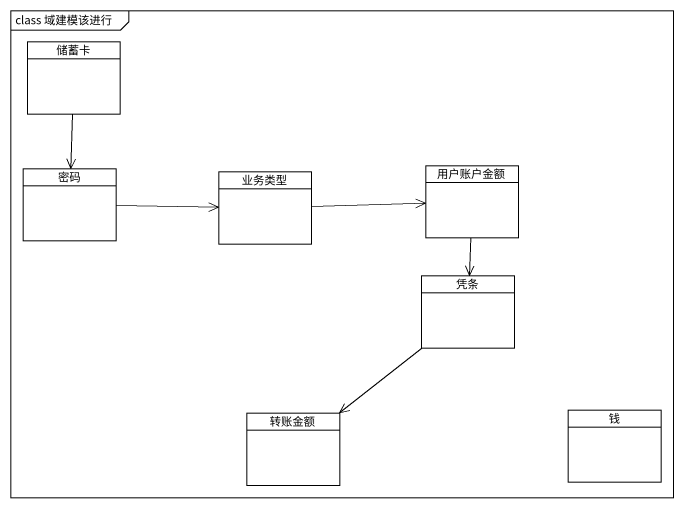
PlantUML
@startuml
mainframe class 域建模该进行
hide circle
hide empty members
class 储蓄卡
class 密码
class 业务类型
class 用户账户金额
class 凭条
class 转账金额
class 钱
储蓄卡 --> 密码
密码 -right-> 业务类型
业务类型 -right-> 用户账户金额
用户账户金额 --> 凭条
凭条 --> 转账金额
@enduml
